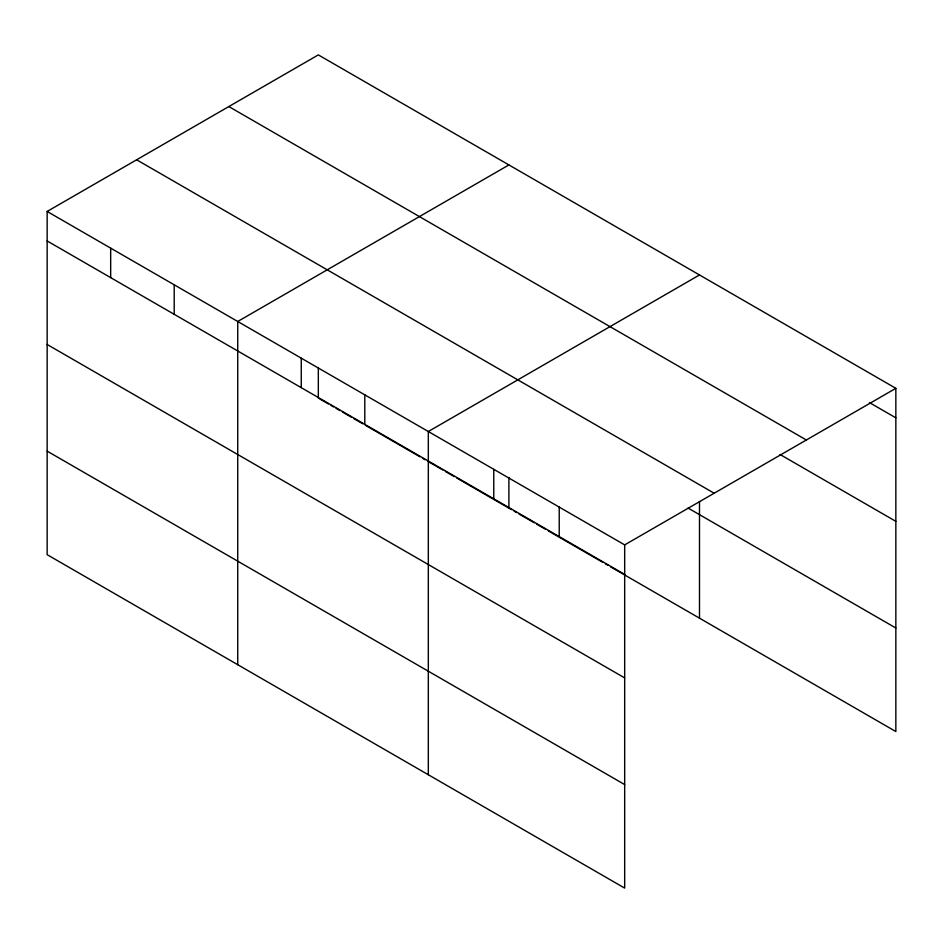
<?xml version="1.0" encoding="UTF-8"?>
<svg xmlns="http://www.w3.org/2000/svg" width="943" height="943" viewBox="0 0 943 943"><rect width="100%" height="100%" fill="white"/><g stroke="black" fill="none" stroke-linecap="round" stroke-linejoin="round"><path stroke-width="1.41" d="M47.15 211.456L624.679 544.889L624.679 888.106L47.15 554.673L47.15 211.456L318.321 54.894L895.85 388.327L895.85 731.544L610.557 566.826M508.902 164.931L237.73 321.492L237.73 664.709M699.494 274.967L428.322 431.517L428.322 774.733M624.679 544.889L895.85 388.327M869.422 402.567L895.85 417.832M228.831 106.559L806.359 439.992M780.05 454.491L895.85 521.349M136.641 159.791L714.169 493.224M688.06 508.053L895.85 628.014M47.15 240.96L624.679 574.393M319.594 398.842L328.482 403.981M331.028 405.443L333.574 406.916M336.109 408.378L339.928 410.582M342.462 412.044L351.362 417.183M353.896 418.645L362.796 423.784M365.33 425.258L380.583 434.051M381.856 434.794L419.965 456.801M422.511 458.263L425.045 459.724M427.592 461.198L442.833 470.003M445.379 471.465L454.278 476.604M456.813 478.066L511.448 509.609M513.994 511.082L516.528 512.544M519.074 514.018L534.316 522.811M536.862 524.284L545.749 529.412M548.296 530.885L602.931 562.429M605.465 563.89L608.011 565.364M47.15 344.478L624.679 677.911M47.15 451.143L624.679 784.576M699.494 501.499L699.494 618.172M559.223 507.098L559.223 536.602M508.902 477.523L508.902 508.147M493.767 469.308L493.767 498.812M364.788 394.846L364.788 424.338M318.321 367.487L318.321 398.111M301.265 358.163L301.265 387.667M174.207 284.81L174.207 314.314M110.673 248.139L110.673 277.631"/></g></svg>
